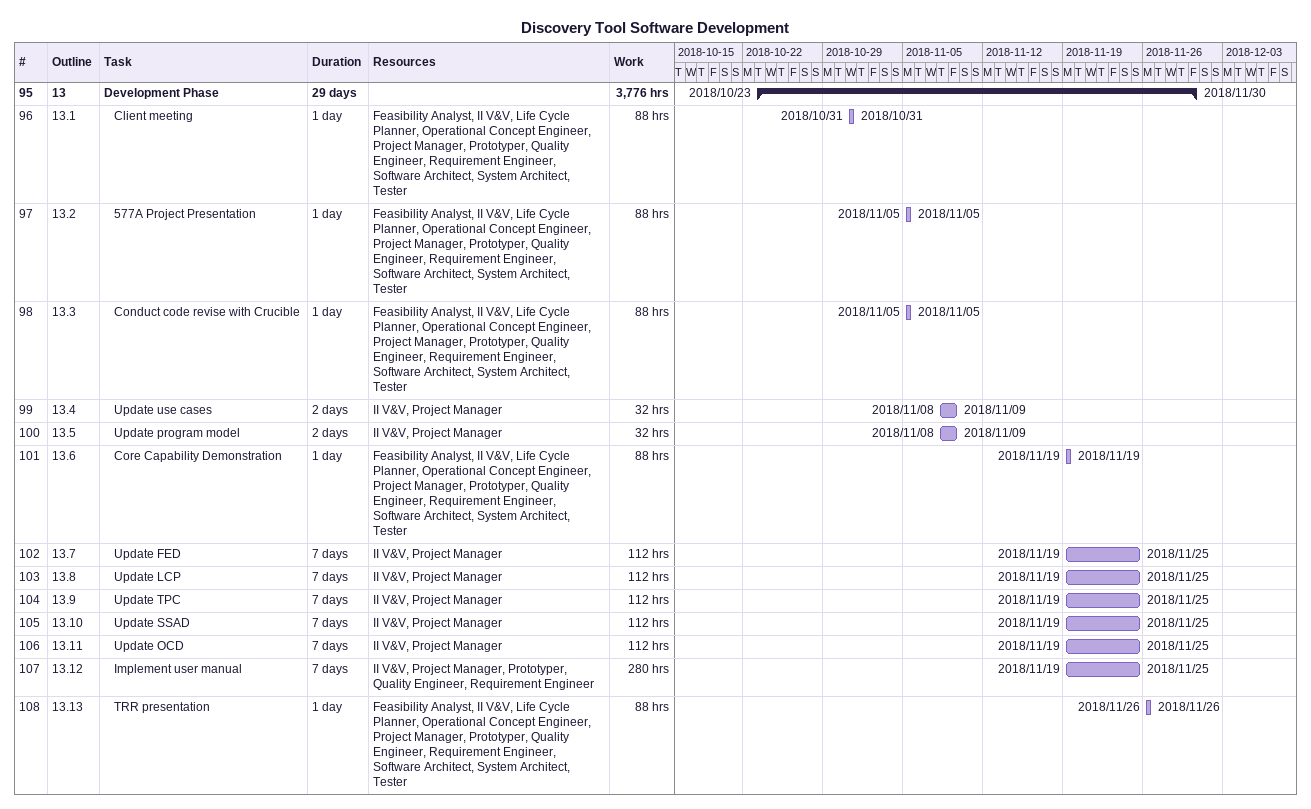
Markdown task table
Discovery Tool Software Development

| ID | WBS | Task | Duration | Start | Finish | Resources | Work (h) |
|---|---|---|---|---|---|---|---|
| 95 | 13 | **Development Phase** | 29d | 2018-10-23 | 2018-11-30 |  | 3776 |
| 96 | 13.1 | Client meeting | 1d | 2018-10-31 | 2018-10-31 | Feasibility Analyst, II V&V, Life Cycle Planner, Operational Concept Engineer, Project Manager, Prototyper, Quality Engineer, Requirement Engineer, Software Architect, System Architect, Tester | 88 |
| 97 | 13.2 | 577A Project Presentation | 1d | 2018-11-05 | 2018-11-05 | Feasibility Analyst, II V&V, Life Cycle Planner, Operational Concept Engineer, Project Manager, Prototyper, Quality Engineer, Requirement Engineer, Software Architect, System Architect, Tester | 88 |
| 98 | 13.3 | Conduct code revise with Crucible | 1d | 2018-11-05 | 2018-11-05 | Feasibility Analyst, II V&V, Life Cycle Planner, Operational Concept Engineer, Project Manager, Prototyper, Quality Engineer, Requirement Engineer, Software Architect, System Architect, Tester | 88 |
| 99 | 13.4 | Update use cases | 2d | 2018-11-08 | 2018-11-09 | II V&V, Project Manager | 32 |
| 100 | 13.5 | Update program model | 2d | 2018-11-08 | 2018-11-09 | II V&V, Project Manager | 32 |
| 101 | 13.6 | Core Capability Demonstration | 1d | 2018-11-19 | 2018-11-19 | Feasibility Analyst, II V&V, Life Cycle Planner, Operational Concept Engineer, Project Manager, Prototyper, Quality Engineer, Requirement Engineer, Software Architect, System Architect, Tester | 88 |
| 102 | 13.7 | Update FED | 7d | 2018-11-19 | 2018-11-25 | II V&V, Project Manager | 112 |
| 103 | 13.8 | Update LCP | 7d | 2018-11-19 | 2018-11-25 | II V&V, Project Manager | 112 |
| 104 | 13.9 | Update TPC | 7d | 2018-11-19 | 2018-11-25 | II V&V, Project Manager | 112 |
| 105 | 13.10 | Update SSAD | 7d | 2018-11-19 | 2018-11-25 | II V&V, Project Manager | 112 |
| 106 | 13.11 | Update OCD | 7d | 2018-11-19 | 2018-11-25 | II V&V, Project Manager | 112 |
| 107 | 13.12 | Implement user manual | 7d | 2018-11-19 | 2018-11-25 | II V&V, Project Manager, Prototyper, Quality Engineer, Requirement Engineer | 280 |
| 108 | 13.13 | TRR presentation | 1d | 2018-11-26 | 2018-11-26 | Feasibility Analyst, II V&V, Life Cycle Planner, Operational Concept Engineer, Project Manager, Prototyper, Quality Engineer, Requirement Engineer, Software Architect, System Architect, Tester | 88 |
